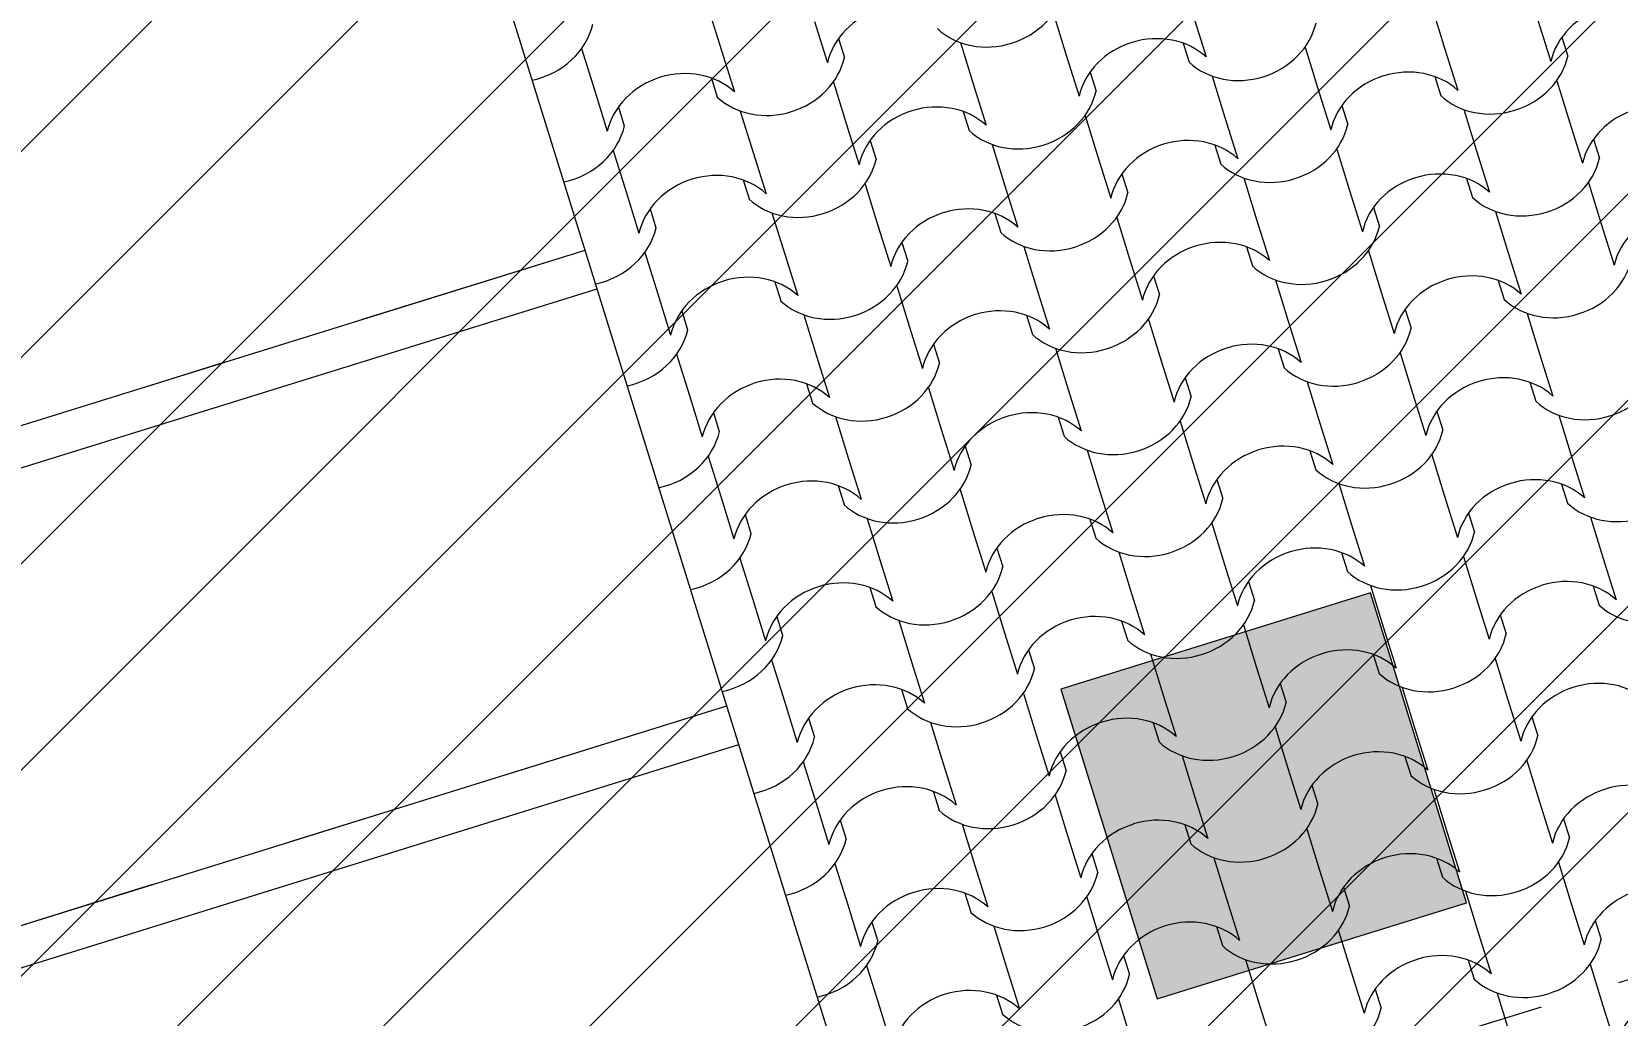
# Model space of a CAD drawing. Header units: metres. Extents: x -111189 to -108577, y -72951 to -72647.
# Drawn here: x -110192.842 to -110190.884, y -72665.292 to -72664.078 of the extents above; entities that cross this region are included whole.
import ezdxf

# ---------------------------------------------------------------- set-up
doc = ezdxf.new("R2010")
doc.units = ezdxf.units.M
doc.header["$MEASUREMENT"] = 0
doc.set_wipeout_variables(frame=1)
for name, pattern in [('Dot & Dashed', [0.670278, 0.3175, -0.176389, 0, -0.176389]), ('OTK - Traço Ponto', [0.2, 0.1, -0.05, 0, -0.05]), ('Wipeout_Contour', [1, 0, -1])]:
    doc.linetypes.add(name, pattern=pattern)
for name, color, linetype in [('00 - Cotas Implantação', 7, 'Continuous'), ('02 - PASSEIOS', 7, 'Continuous'), ('03 - COBERTURA', 7, 'Continuous'), ('03 - LAJES', 7, 'Continuous'), ('05 - VIGA', 7, 'Continuous'), ('13 - IMPLANTAÇÃO (apoio).Layer Apoio', 7, 'Continuous')]:
    doc.layers.add(name, color=color, linetype=linetype)
doc.styles.add('ESTILO_GERADO_2', font='malgunsl.ttf')
doc.dimstyles.new('ESTILO_GERADO__1', dxfattribs={"dimtxt": 0.15, "dimasz": 0.095, "dimexe": 0.18, "dimexo": 0.5, "dimgap": 0, "dimtad": 1, "dimzin": 0, "dimdsep": 46, "dimtxsty": 'ESTILO_GERADO_2', "dimblk": 'ARROWHEAD_2', "dimblk1": 'ARROWHEAD_2', "dimblk2": 'ARROWHEAD_2', "dimcen": 0.09, "dimclrd": 7, "dimclre": 7, "dimclrt": 7, "dimadec": 0, "dimazin": 0, "dimtfac": 1, "dimtdec": 4, "dimtmove": 0, "dimatfit": 3, "dimfxl": 1, "dimtolj": 1, "dimtzin": 0, "dimarcsym": 0})

# ---------------------------------------------------------------- blocks, each defined once
blk = doc.blocks.new('Malha_8_1', base_point=(-111182.45, -72914.5203))
at = {"color": 254, "linetype": 'Wipeout_Contour', "lineweight": 0, "ltscale": 1861428.278801215}
blk.add_wipeout([(-111182.45, -72914.5203), (-111181.1398, -72916.9324), (-111179.283, -72920.3506), (-111178.6992, -72921.4255), (-111173.1932, -72931.5618), (-111171.3979, -72934.867), (-111163.9365, -72948.6033), (-111162.5896, -72948.18), (-111170.1617, -72934.1975), (-111171.9536, -72930.8885), (-111177.4458, -72920.7467), (-111178.0283, -72919.6711), (-111179.8807, -72916.2505), (-111181.0503, -72914.0907)], dxfattribs=at).dxf.layer = '02 - PASSEIOS'
blk = doc.blocks.new('Laje_4_1', base_point=(-111166.6686, -72927.659))
at = {"layer": '03 - LAJES', "color": 7, "linetype": 'Continuous', "lineweight": 13, "flags": 128}
blk.add_lwpolyline([(-111166.6686, -72927.659), (-111166.7874, -72927.2766), (-111167.1694, -72927.3953), (-111167.0505, -72927.7778)], close=True, dxfattribs=at)
blk = doc.blocks.new('Laje_5_1', base_point=(-111166.6686, -72927.659))
at = {"layer": '03 - LAJES', "color": 7, "linetype": 'Continuous', "lineweight": 13, "flags": 128}
blk.add_lwpolyline([(-111166.6686, -72927.659), (-111166.7874, -72927.2766), (-111167.1694, -72927.3953), (-111167.0505, -72927.7778)], close=True, dxfattribs=at)
blk = doc.blocks.new('Laje_6_1', base_point=(-111166.6686, -72927.659))
at = {"layer": '03 - LAJES', "color": 7, "linetype": 'Continuous', "lineweight": 13, "flags": 128}
blk.add_lwpolyline([(-111166.6686, -72927.659), (-111166.7874, -72927.2766), (-111167.1694, -72927.3953), (-111167.0505, -72927.7778)], close=True, dxfattribs=at)
blk = doc.blocks.new('Viga_2_1', base_point=(-111170.0646, -72928.1879))
at = {"layer": '05 - VIGA', "color": 7, "linetype": 'Continuous', "lineweight": 13}
for p, q in [((-111170.0646, -72928.1879), (-111167.5818, -72927.4161)), ((-111170.0498, -72928.2356), (-111167.567, -72927.4638))]:
    blk.add_line(p, q, dxfattribs=at)
at = {"layer": '05 - VIGA', "color": 7, "linetype": 'Dot & Dashed', "lineweight": 13}
blk.add_line((-111170.0646, -72928.1879), (-111167.5818, -72927.4161), dxfattribs=at)
blk = doc.blocks.new('Viga_3_1', base_point=(-111170.2396, -72927.6251))
at = {"layer": '05 - VIGA', "color": 7, "linetype": 'Continuous', "lineweight": 13}
for p, q in [((-111170.2396, -72927.6251), (-111167.7568, -72926.8533)), ((-111170.2248, -72927.6728), (-111167.742, -72926.901))]:
    blk.add_line(p, q, dxfattribs=at)
at = {"layer": '05 - VIGA', "color": 7, "linetype": 'Dot & Dashed', "lineweight": 13}
blk.add_line((-111170.2396, -72927.6251), (-111167.7568, -72926.8533), dxfattribs=at)
blk = doc.blocks.new('*X121', base_point=(-110957.0649, -73026.2797))
at = {"layer": '03 - COBERTURA', "color": 253, "linetype": 'Continuous', "lineweight": 9}
for p, q in [((-111167.6044, -72926.5558), (-111167.5885, -72926.6068)), ((-111167.4737, -72926.5711), (-111167.4578, -72926.6221)), ((-111167.1788, -72926.5614), (-111167.1629, -72926.6124)), ((-111167.0061, -72926.5637), (-111166.9902, -72926.6147)), ((-111166.7112, -72926.554), (-111166.6953, -72926.605)), ((-111166.5805, -72926.5693), (-111166.5646, -72926.6203)), ((-111167.4441, -72926.5921), (-111167.4368, -72926.6156)), ((-111166.5509, -72926.5904), (-111166.5436, -72926.6138)), ((-111167.7612, -72926.6045), (-111167.7453, -72926.6555)), ((-111167.5885, -72926.6068), (-111167.5726, -72926.6578)), ((-111167.2936, -72926.5971), (-111167.2777, -72926.6481)), ((-111167.1629, -72926.6124), (-111167.1471, -72926.6634)), ((-111167.0185, -72926.5978), (-111167.0112, -72926.6212)), ((-111166.868, -72926.6028), (-111166.8522, -72926.6538)), ((-111166.6953, -72926.605), (-111166.6795, -72926.656)), ((-111167.6009, -72926.6409), (-111167.5937, -72926.6643)), ((-111167.4504, -72926.6459), (-111167.4346, -72926.6969)), ((-111167.2777, -72926.6481), (-111167.2619, -72926.6991)), ((-111167.1333, -72926.6335), (-111167.1261, -72926.6569)), ((-111166.9828, -72926.6384), (-111166.967, -72926.6895)), ((-111166.7078, -72926.6391), (-111166.7005, -72926.6626)), ((-111166.5573, -72926.6441), (-111166.5414, -72926.6951)), ((-111167.7453, -72926.6555), (-111167.7295, -72926.7065)), ((-111166.8522, -72926.6538), (-111166.8363, -72926.7048)), ((-111167.7158, -72926.6766), (-111167.7085, -72926.7)), ((-111167.5653, -72926.6816), (-111167.5494, -72926.7326)), ((-111167.2902, -72926.6822), (-111167.2829, -72926.7057)), ((-111167.1397, -72926.6872), (-111167.1238, -72926.7382)), ((-111166.967, -72926.6895), (-111166.9511, -72926.7405)), ((-111166.8226, -72926.6748), (-111166.8153, -72926.6983)), ((-111166.6721, -72926.6798), (-111166.6562, -72926.7308)), ((-111167.4346, -72926.6969), (-111167.4187, -72926.7479)), ((-111166.5414, -72926.6951), (-111166.5255, -72926.7461)), ((-111167.405, -72926.7179), (-111167.3977, -72926.7414)), ((-111167.2545, -72926.7229), (-111167.2386, -72926.7739)), ((-111166.9794, -72926.7236), (-111166.9721, -72926.747)), ((-111166.8289, -72926.7285), (-111166.8131, -72926.7796)), ((-111166.5118, -72926.7161), (-111166.5045, -72926.7396)), ((-111167.7221, -72926.7303), (-111167.7062, -72926.7813)), ((-111167.5494, -72926.7326), (-111167.5335, -72926.7836)), ((-111167.1238, -72926.7382), (-111167.108, -72926.7892)), ((-111166.6562, -72926.7308), (-111166.6404, -72926.7818)), ((-111167.5618, -72926.7667), (-111167.5545, -72926.7901)), ((-111167.0942, -72926.7592), (-111167.0869, -72926.7827)), ((-111166.9437, -72926.7642), (-111166.9279, -72926.8153)), ((-111166.6687, -72926.7649), (-111166.6614, -72926.7883)), ((-111167.7062, -72926.7813), (-111167.6904, -72926.8323)), ((-111167.4113, -72926.7717), (-111167.3955, -72926.8227)), ((-111167.2386, -72926.7739), (-111167.2228, -72926.8249)), ((-111166.8131, -72926.7796), (-111166.7972, -72926.8306)), ((-111166.5182, -72926.7699), (-111166.5023, -72926.8209)), ((-111167.6767, -72926.8024), (-111167.6694, -72926.8258)), ((-111167.5262, -72926.8073), (-111167.5103, -72926.8584)), ((-111167.2511, -72926.808), (-111167.2438, -72926.8315)), ((-111166.7835, -72926.8006), (-111166.7762, -72926.824)), ((-111166.633, -72926.8056), (-111166.6171, -72926.8566)), ((-111167.3955, -72926.8227), (-111167.3796, -72926.8737)), ((-111167.1006, -72926.813), (-111167.0847, -72926.864)), ((-111166.9279, -72926.8153), (-111166.912, -72926.8663)), ((-111166.5023, -72926.8209), (-111166.4864, -72926.8719)), ((-111167.3659, -72926.8437), (-111167.3586, -72926.8671)), ((-111167.683, -72926.8561), (-111167.6671, -72926.9071)), ((-111167.5103, -72926.8584), (-111167.4944, -72926.9094)), ((-111167.2154, -72926.8487), (-111167.1995, -72926.8997)), ((-111167.0847, -72926.864), (-111167.0689, -72926.915)), ((-111166.9403, -72926.8493), (-111166.933, -72926.8728)), ((-111166.7898, -72926.8543), (-111166.774, -72926.9053)), ((-111166.6171, -72926.8566), (-111166.6013, -72926.9076)), ((-111167.0551, -72926.885), (-111167.0478, -72926.9085)), ((-111167.5227, -72926.8925), (-111167.5154, -72926.9159)), ((-111167.3722, -72926.8974), (-111167.3564, -72926.9485)), ((-111167.1995, -72926.8997), (-111167.1837, -72926.9507)), ((-111166.9046, -72926.89), (-111166.8888, -72926.941)), ((-111166.774, -72926.9053), (-111166.7581, -72926.9564)), ((-111166.6296, -72926.8907), (-111166.6223, -72926.9141)), ((-111167.6671, -72926.9071), (-111167.6513, -72926.9581)), ((-111167.6376, -72926.9281), (-111167.6303, -72926.9516)), ((-111167.487, -72926.9331), (-111167.4712, -72926.9841)), ((-111167.212, -72926.9338), (-111167.2047, -72926.9572)), ((-111167.0615, -72926.9388), (-111167.0456, -72926.9898)), ((-111166.8888, -72926.941), (-111166.8729, -72926.9921)), ((-111166.7444, -72926.9264), (-111166.7371, -72926.9498)), ((-111166.5939, -72926.9314), (-111166.578, -72926.9824)), ((-111167.3564, -72926.9485), (-111167.3405, -72926.9995)), ((-111167.6439, -72926.9819), (-111167.628, -72927.0329)), ((-111167.4712, -72926.9841), (-111167.4553, -72927.0352)), ((-111167.3268, -72926.9695), (-111167.3195, -72926.9929)), ((-111167.1763, -72926.9745), (-111167.1604, -72927.0255)), ((-111166.9012, -72926.9751), (-111166.8939, -72926.9986)), ((-111166.7507, -72926.9801), (-111166.7349, -72927.0311)), ((-111166.578, -72926.9824), (-111166.5622, -72927.0334)), ((-111167.0456, -72926.9898), (-111167.0298, -72927.0408)), ((-111167.4836, -72927.0182), (-111167.4763, -72927.0417)), ((-111167.3331, -72927.0232), (-111167.3173, -72927.0742)), ((-111167.016, -72927.0108), (-111167.0087, -72927.0343)), ((-111166.8655, -72927.0158), (-111166.8497, -72927.0668)), ((-111166.5905, -72927.0165), (-111166.5832, -72927.0399)), ((-111167.628, -72927.0329), (-111167.6122, -72927.0839)), ((-111167.1604, -72927.0255), (-111167.1446, -72927.0765)), ((-111166.7349, -72927.0311), (-111166.719, -72927.0822)), ((-111167.5984, -72927.0539), (-111167.5912, -72927.0774)), ((-111167.4479, -72927.0589), (-111167.4321, -72927.1099)), ((-111167.1729, -72927.0596), (-111167.1656, -72927.083)), ((-111166.7053, -72927.0522), (-111166.698, -72927.0756)), ((-111166.5548, -72927.0572), (-111166.5389, -72927.1082)), ((-111167.3173, -72927.0742), (-111167.3014, -72927.1253)), ((-111167.0224, -72927.0646), (-111167.0065, -72927.1156)), ((-111166.8497, -72927.0668), (-111166.8338, -72927.1178)), ((-111167.2877, -72927.0953), (-111167.2804, -72927.1187)), ((-111167.1372, -72927.1003), (-111167.1213, -72927.1513)), ((-111166.8621, -72927.1009), (-111166.8548, -72927.1244)), ((-111167.6048, -72927.1077), (-111167.5889, -72927.1587)), ((-111167.4321, -72927.1099), (-111167.4162, -72927.1609)), ((-111167.0065, -72927.1156), (-111166.9907, -72927.1666)), ((-111166.7116, -72927.1059), (-111166.6958, -72927.1569)), ((-111166.5389, -72927.1082), (-111166.5231, -72927.1592)), ((-111166.9769, -72927.1366), (-111166.9696, -72927.1601)), ((-111167.5889, -72927.1587), (-111167.5731, -72927.2097)), ((-111167.4445, -72927.144), (-111167.4372, -72927.1675)), ((-111167.294, -72927.149), (-111167.2782, -72927.2)), ((-111167.1213, -72927.1513), (-111167.1055, -72927.2023)), ((-111166.8264, -72927.1416), (-111166.8106, -72927.1926)), ((-111166.6958, -72927.1569), (-111166.6799, -72927.2079)), ((-111166.5514, -72927.1423), (-111166.5441, -72927.1657)), ((-111167.5593, -72927.1797), (-111167.5521, -72927.2032)), ((-111166.6662, -72927.178), (-111166.6589, -72927.2014)), ((-111167.4088, -72927.1847), (-111167.393, -72927.2357)), ((-111167.1338, -72927.1854), (-111167.1265, -72927.2088)), ((-111166.9833, -72927.1904), (-111166.9674, -72927.2414)), ((-111166.8106, -72927.1926), (-111166.7947, -72927.2436)), ((-111166.5157, -72927.1829), (-111166.4998, -72927.234)), ((-111167.2782, -72927.2), (-111167.2623, -72927.251)), ((-111167.5657, -72927.2335), (-111167.5498, -72927.2845)), ((-111167.393, -72927.2357), (-111167.3771, -72927.2867)), ((-111167.2486, -72927.2211), (-111167.2413, -72927.2445)), ((-111167.0981, -72927.2261), (-111167.0822, -72927.2771)), ((-111166.823, -72927.2267), (-111166.8157, -72927.2502)), ((-111166.6725, -72927.2317), (-111166.6566, -72927.2827)), ((-111166.4998, -72927.234), (-111166.4839, -72927.285)), ((-111166.9674, -72927.2414), (-111166.9515, -72927.2924)), ((-111167.4054, -72927.2698), (-111167.3981, -72927.2933)), ((-111167.2549, -72927.2748), (-111167.2391, -72927.3258)), ((-111167.0822, -72927.2771), (-111167.0664, -72927.3281)), ((-111166.9378, -72927.2624), (-111166.9305, -72927.2859)), ((-111166.7873, -72927.2674), (-111166.7715, -72927.3184)), ((-111166.5123, -72927.2681), (-111166.505, -72927.2915)), ((-111167.5498, -72927.2845), (-111167.534, -72927.3355)), ((-111166.6566, -72927.2827), (-111166.6408, -72927.3337)), ((-111167.5202, -72927.3055), (-111167.513, -72927.329)), ((-111167.3697, -72927.3105), (-111167.3539, -72927.3615)), ((-111167.0947, -72927.3112), (-111167.0874, -72927.3346)), ((-111166.9442, -72927.3161), (-111166.9283, -72927.3672)), ((-111166.6271, -72927.3037), (-111166.6198, -72927.3272)), ((-111167.2391, -72927.3258), (-111167.2232, -72927.3768)), ((-111166.7715, -72927.3184), (-111166.7556, -72927.3694)), ((-111167.2095, -72927.3469), (-111167.2022, -72927.3703)), ((-111167.059, -72927.3518), (-111167.0431, -72927.4029)), ((-111166.7839, -72927.3525), (-111166.7766, -72927.376)), ((-111167.5266, -72927.3593), (-111167.5107, -72927.4103)), ((-111167.3539, -72927.3615), (-111167.338, -72927.4125)), ((-111166.9283, -72927.3672), (-111166.9124, -72927.4182)), ((-111166.6334, -72927.3575), (-111166.6175, -72927.4085)), ((-111167.3663, -72927.3956), (-111167.359, -72927.4191)), ((-111166.8987, -72927.3882), (-111166.8914, -72927.4116)), ((-111166.7482, -72927.3932), (-111166.7324, -72927.4442)), ((-111167.5107, -72927.4103), (-111167.4949, -72927.4613)), ((-111167.2158, -72927.4006), (-111167.2, -72927.4516)), ((-111167.0431, -72927.4029), (-111167.0273, -72927.4539)), ((-111166.6175, -72927.4085), (-111166.6017, -72927.4595)), ((-111167.4811, -72927.4313), (-111167.4738, -72927.4548)), ((-111166.588, -72927.4295), (-111166.5807, -72927.453)), ((-111167.3306, -72927.4363), (-111167.3148, -72927.4873)), ((-111167.2, -72927.4516), (-111167.1841, -72927.5026)), ((-111167.0556, -72927.4369), (-111167.0483, -72927.4604)), ((-111166.9051, -72927.4419), (-111166.8892, -72927.493)), ((-111166.7324, -72927.4442), (-111166.7165, -72927.4952)), ((-111167.1704, -72927.4726), (-111167.1631, -72927.4961)), ((-111167.4875, -72927.485), (-111167.4716, -72927.5361)), ((-111167.3148, -72927.4873), (-111167.2989, -72927.5383)), ((-111167.0199, -72927.4776), (-111167.004, -72927.5286)), ((-111166.8892, -72927.493), (-111166.8733, -72927.544)), ((-111166.7448, -72927.4783), (-111166.7375, -72927.5017)), ((-111166.5943, -72927.4833), (-111166.5784, -72927.5343)), ((-111167.3272, -72927.5214), (-111167.3199, -72927.5448)), ((-111167.1767, -72927.5264), (-111167.1609, -72927.5774)), ((-111167.004, -72927.5286), (-111166.9882, -72927.5797)), ((-111166.8596, -72927.514), (-111166.8523, -72927.5374)), ((-111166.7091, -72927.519), (-111166.6933, -72927.57)), ((-111167.4716, -72927.5361), (-111167.4558, -72927.5871)), ((-111166.5784, -72927.5343), (-111166.5626, -72927.5853)), ((-111167.442, -72927.5571), (-111167.4347, -72927.5805)), ((-111167.2915, -72927.5621), (-111167.2757, -72927.6131)), ((-111167.0165, -72927.5627), (-111167.0092, -72927.5862)), ((-111166.866, -72927.5677), (-111166.8501, -72927.6187)), ((-111166.6933, -72927.57), (-111166.6774, -72927.621)), ((-111166.5489, -72927.5553), (-111166.5416, -72927.5788)), ((-111167.1609, -72927.5774), (-111167.145, -72927.6284)), ((-111167.4484, -72927.6108), (-111167.4325, -72927.6618)), ((-111167.1313, -72927.5984), (-111167.124, -72927.6219)), ((-111166.9808, -72927.6034), (-111166.9649, -72927.6544)), ((-111166.7057, -72927.6041), (-111166.6984, -72927.6275)), ((-111166.5552, -72927.6091), (-111166.5393, -72927.6601)), ((-111167.2757, -72927.6131), (-111167.2598, -72927.6641)), ((-111166.8501, -72927.6187), (-111166.8342, -72927.6698)), ((-111167.2881, -72927.6472), (-111167.2808, -72927.6706)), ((-111166.8205, -72927.6398), (-111166.8132, -72927.6632)), ((-111166.67, -72927.6448), (-111166.6542, -72927.6958)), ((-111167.4325, -72927.6618), (-111167.4167, -72927.7129)), ((-111167.1376, -72927.6522), (-111167.1218, -72927.7032)), ((-111166.9649, -72927.6544), (-111166.9491, -72927.7054)), ((-111166.5393, -72927.6601), (-111166.5235, -72927.7111)), ((-111167.4029, -72927.6829), (-111167.3956, -72927.7063)), ((-111167.2524, -72927.6879), (-111167.2366, -72927.7389)), ((-111166.9774, -72927.6885), (-111166.9701, -72927.712)), ((-111166.5098, -72927.6811), (-111166.5025, -72927.7046)), ((-111167.1218, -72927.7032), (-111167.1059, -72927.7542)), ((-111166.8269, -72927.6935), (-111166.811, -72927.7445)), ((-111166.6542, -72927.6958), (-111166.6383, -72927.7468)), ((-111167.0922, -72927.7242), (-111167.0849, -72927.7477)), ((-111167.4093, -72927.7366), (-111167.3934, -72927.7876)), ((-111167.2366, -72927.7389), (-111167.2207, -72927.7899)), ((-111166.9417, -72927.7292), (-111166.9258, -72927.7802)), ((-111166.811, -72927.7445), (-111166.7951, -72927.7955)), ((-111166.6666, -72927.7299), (-111166.6593, -72927.7533)), ((-111166.5161, -72927.7349), (-111166.5002, -72927.7859)), ((-111166.7814, -72927.7656), (-111166.7741, -72927.789)), ((-111167.249, -72927.773), (-111167.2417, -72927.7964)), ((-111167.0985, -72927.778), (-111167.0827, -72927.829)), ((-111166.9258, -72927.7802), (-111166.91, -72927.8312)), ((-111166.6309, -72927.7705), (-111166.6151, -72927.8216)), ((-111166.5002, -72927.7859), (-111166.4844, -72927.8369)), ((-111167.3934, -72927.7876), (-111167.3776, -72927.8387))]:
    blk.add_line(p, q, dxfattribs=at)
for centre, major_axis, start_param, end_param in [((-111167.2543, -72926.5209), (0.0878, 0.0273), 3.607672, 5.817106), ((-111166.475, -72926.631), (0.0883, 0.0274), 1.573772, 2.670554), ((-111167.3682, -72926.6328), (0.0883, 0.0274), 1.573772, 2.670554), ((-111166.9436, -72926.5623), (0.0878, 0.0273), 3.607672, 5.817106), ((-111167.8367, -72926.564), (0.0878, 0.0273), 4.608643, 5.817106), ((-111167.058, -72926.6743), (0.0883, 0.0274), 0.471039, 1.56782), ((-111167.0575, -72926.6741), (0.0883, 0.0274), 1.573772, 2.670554), ((-111167.6404, -72926.7174), (0.0883, 0.0274), 0.471039, 1.56782), ((-111167.526, -72926.6054), (0.0878, 0.0273), 3.607672, 5.817106), ((-111166.7472, -72926.7156), (0.0883, 0.0274), 0.471039, 1.56782), ((-111166.6328, -72926.6036), (0.0878, 0.0273), 3.607672, 5.817106), ((-111167.6399, -72926.7172), (0.0883, 0.0274), 1.573772, 2.670554), ((-111166.7467, -72926.7154), (0.0883, 0.0274), 1.573772, 2.670554), ((-111167.3296, -72926.7587), (0.0883, 0.0274), 0.471039, 1.56782), ((-111167.2152, -72926.6467), (0.0878, 0.0273), 3.607672, 5.817106), ((-111167.3291, -72926.7585), (0.0883, 0.0274), 1.573772, 2.670554), ((-111166.4359, -72926.7568), (0.0883, 0.0274), 1.573772, 2.670554), ((-111167.7976, -72926.6898), (0.0878, 0.0273), 4.608643, 5.817106), ((-111166.9045, -72926.6881), (0.0878, 0.0273), 3.607672, 5.817106), ((-111167.0184, -72926.7999), (0.0883, 0.0274), 1.573772, 2.670554), ((-111167.0189, -72926.8), (0.0883, 0.0274), 0.471039, 1.56782), ((-111167.4869, -72926.7312), (0.0878, 0.0273), 3.607672, 5.817106), ((-111166.5937, -72926.7294), (0.0878, 0.0273), 3.607672, 5.817106), ((-111167.6008, -72926.843), (0.0883, 0.0274), 1.573772, 2.670554), ((-111167.6013, -72926.8432), (0.0883, 0.0274), 0.471039, 1.56782), ((-111166.7076, -72926.8412), (0.0883, 0.0274), 1.573772, 2.670554), ((-111166.7081, -72926.8414), (0.0883, 0.0274), 0.471039, 1.56782), ((-111167.1761, -72926.7725), (0.0878, 0.0273), 3.607672, 5.817106), ((-111167.29, -72926.8843), (0.0883, 0.0274), 1.573772, 2.670554), ((-111167.2905, -72926.8845), (0.0883, 0.0274), 0.471039, 1.56782), ((-111166.3968, -72926.8826), (0.0883, 0.0274), 1.573772, 2.670554), ((-111167.7585, -72926.8156), (0.0878, 0.0273), 4.608643, 5.817106), ((-111166.8654, -72926.8139), (0.0878, 0.0273), 3.607672, 5.817106), ((-111166.9798, -72926.9258), (0.0883, 0.0274), 0.471039, 1.56782), ((-111166.9793, -72926.9257), (0.0883, 0.0274), 1.573772, 2.670554), ((-111166.5546, -72926.8552), (0.0878, 0.0273), 3.607672, 5.817106), ((-111167.5622, -72926.9689), (0.0883, 0.0274), 0.471039, 1.56782), ((-111167.4478, -72926.857), (0.0878, 0.0273), 3.607672, 5.817106), ((-111166.669, -72926.9672), (0.0883, 0.0274), 0.471039, 1.56782), ((-111167.5617, -72926.9688), (0.0883, 0.0274), 1.573772, 2.670554), ((-111166.6685, -72926.967), (0.0883, 0.0274), 1.573772, 2.670554), ((-111167.2514, -72927.0103), (0.0883, 0.0274), 0.471039, 1.56782), ((-111167.137, -72926.8983), (0.0878, 0.0273), 3.607672, 5.817106), ((-111167.2509, -72927.0101), (0.0883, 0.0274), 1.573772, 2.670554), ((-111167.7194, -72926.9414), (0.0878, 0.0273), 4.608643, 5.817106), ((-111166.9407, -72927.0516), (0.0883, 0.0274), 0.471039, 1.56782), ((-111166.8263, -72926.9396), (0.0878, 0.0273), 3.607672, 5.817106), ((-111166.9402, -72927.0515), (0.0883, 0.0274), 1.573772, 2.670554), ((-111167.4087, -72926.9827), (0.0878, 0.0273), 3.607672, 5.817106), ((-111166.5155, -72926.981), (0.0878, 0.0273), 3.607672, 5.817106), ((-111167.5226, -72927.0946), (0.0883, 0.0274), 1.573772, 2.670554), ((-111167.5231, -72927.0947), (0.0883, 0.0274), 0.471039, 1.56782), ((-111166.6294, -72927.0928), (0.0883, 0.0274), 1.573772, 2.670554), ((-111166.6299, -72927.093), (0.0883, 0.0274), 0.471039, 1.56782), ((-111167.0979, -72927.0241), (0.0878, 0.0273), 3.607672, 5.817106), ((-111167.2118, -72927.1359), (0.0883, 0.0274), 1.573772, 2.670554), ((-111167.2123, -72927.1361), (0.0883, 0.0274), 0.471039, 1.56782), ((-111167.6803, -72927.0672), (0.0878, 0.0273), 4.608643, 5.817106), ((-111166.7871, -72927.0654), (0.0878, 0.0273), 3.607672, 5.817106), ((-111166.9011, -72927.1773), (0.0883, 0.0274), 1.573772, 2.670554), ((-111166.9016, -72927.1774), (0.0883, 0.0274), 0.471039, 1.56782), ((-111167.3696, -72927.1085), (0.0878, 0.0273), 3.607672, 5.817106), ((-111166.4764, -72927.1068), (0.0878, 0.0273), 3.607672, 5.817106), ((-111167.484, -72927.2205), (0.0883, 0.0274), 0.471039, 1.56782), ((-111166.5908, -72927.2188), (0.0883, 0.0274), 0.471039, 1.56782), ((-111167.4835, -72927.2204), (0.0883, 0.0274), 1.573772, 2.670554), ((-111167.0588, -72927.1499), (0.0878, 0.0273), 3.607672, 5.817106), ((-111166.5903, -72927.2186), (0.0883, 0.0274), 1.573772, 2.670554), ((-111167.1732, -72927.2619), (0.0883, 0.0274), 0.471039, 1.56782), ((-111167.1727, -72927.2617), (0.0883, 0.0274), 1.573772, 2.670554), ((-111167.6412, -72927.193), (0.0878, 0.0273), 4.608643, 5.817106), ((-111166.8625, -72927.3032), (0.0883, 0.0274), 0.471039, 1.56782), ((-111166.748, -72927.1912), (0.0878, 0.0273), 3.607672, 5.817106), ((-111166.862, -72927.303), (0.0883, 0.0274), 1.573772, 2.670554), ((-111167.3305, -72927.2343), (0.0878, 0.0273), 3.607672, 5.817106), ((-111166.5517, -72927.3445), (0.0883, 0.0274), 0.471039, 1.56782), ((-111166.4373, -72927.2326), (0.0878, 0.0273), 3.607672, 5.817106), ((-111167.4444, -72927.3461), (0.0883, 0.0274), 1.573772, 2.670554), ((-111167.4449, -72927.3463), (0.0883, 0.0274), 0.471039, 1.56782), ((-111166.5512, -72927.3444), (0.0883, 0.0274), 1.573772, 2.670554), ((-111167.0197, -72927.2757), (0.0878, 0.0273), 3.607672, 5.817106), ((-111167.1336, -72927.3875), (0.0883, 0.0274), 1.573772, 2.670554), ((-111167.1341, -72927.3877), (0.0883, 0.0274), 0.471039, 1.56782), ((-111167.6021, -72927.3188), (0.0878, 0.0273), 4.608643, 5.817106), ((-111166.7089, -72927.317), (0.0878, 0.0273), 3.607672, 5.817106), ((-111166.8228, -72927.4288), (0.0883, 0.0274), 1.573772, 2.670554), ((-111166.8234, -72927.429), (0.0883, 0.0274), 0.471039, 1.56782), ((-111167.2914, -72927.3601), (0.0878, 0.0273), 3.607672, 5.817106), ((-111167.4053, -72927.4719), (0.0883, 0.0274), 1.573772, 2.670554), ((-111167.4058, -72927.4721), (0.0883, 0.0274), 0.471039, 1.56782), ((-111166.5121, -72927.4702), (0.0883, 0.0274), 1.573772, 2.670554), ((-111166.5126, -72927.4703), (0.0883, 0.0274), 0.471039, 1.56782), ((-111166.9806, -72927.4015), (0.0878, 0.0273), 3.607672, 5.817106), ((-111167.095, -72927.5134), (0.0883, 0.0274), 0.471039, 1.56782), ((-111167.0945, -72927.5133), (0.0883, 0.0274), 1.573772, 2.670554), ((-111166.6698, -72927.4428), (0.0878, 0.0273), 3.607672, 5.817106), ((-111167.563, -72927.4446), (0.0878, 0.0273), 4.608643, 5.817106), ((-111166.7843, -72927.5548), (0.0883, 0.0274), 0.471039, 1.56782), ((-111166.7837, -72927.5546), (0.0883, 0.0274), 1.573772, 2.670554), ((-111167.3667, -72927.5979), (0.0883, 0.0274), 0.471039, 1.56782), ((-111167.2523, -72927.4859), (0.0878, 0.0273), 3.607672, 5.817106), ((-111166.4735, -72927.5961), (0.0883, 0.0274), 0.471039, 1.56782), ((-111167.3662, -72927.5977), (0.0883, 0.0274), 1.573772, 2.670554), ((-111166.473, -72927.596), (0.0883, 0.0274), 1.573772, 2.670554), ((-111167.0559, -72927.6392), (0.0883, 0.0274), 0.471039, 1.56782), ((-111166.9415, -72927.5272), (0.0878, 0.0273), 3.607672, 5.817106), ((-111167.0554, -72927.6391), (0.0883, 0.0274), 1.573772, 2.670554), ((-111167.5239, -72927.5704), (0.0878, 0.0273), 4.608643, 5.817106), ((-111166.6307, -72927.5686), (0.0878, 0.0273), 3.607672, 5.817106), ((-111166.7446, -72927.6804), (0.0883, 0.0274), 1.573772, 2.670554), ((-111166.7452, -72927.6806), (0.0883, 0.0274), 0.471039, 1.56782), ((-111167.2132, -72927.6117), (0.0878, 0.0273), 3.607672, 5.817106), ((-111167.3271, -72927.7235), (0.0883, 0.0274), 1.573772, 2.670554), ((-111167.3276, -72927.7237), (0.0883, 0.0274), 0.471039, 1.56782), ((-111166.4339, -72927.7217), (0.0883, 0.0274), 1.573772, 2.670554), ((-111166.9024, -72927.653), (0.0878, 0.0273), 3.607672, 5.817106), ((-111167.0163, -72927.7649), (0.0883, 0.0274), 1.573772, 2.670554), ((-111167.0168, -72927.765), (0.0883, 0.0274), 0.471039, 1.56782), ((-111167.4848, -72927.6961), (0.0878, 0.0273), 4.608643, 5.817106), ((-111166.5916, -72927.6944), (0.0878, 0.0273), 3.607672, 5.817106), ((-111166.7061, -72927.8064), (0.0883, 0.0274), 0.471039, 1.56782), ((-111167.174, -72927.7375), (0.0878, 0.0273), 3.607672, 5.817106), ((-111166.7055, -72927.8062), (0.0883, 0.0274), 1.573772, 2.670554), ((-111167.2885, -72927.8495), (0.0883, 0.0274), 0.471039, 1.56782), ((-111167.288, -72927.8493), (0.0883, 0.0274), 1.573772, 2.670554), ((-111166.3948, -72927.8475), (0.0883, 0.0274), 1.573772, 2.670554), ((-111166.8633, -72927.7788), (0.0878, 0.0273), 3.607672, 5.817106)]:
    blk.add_ellipse(centre, major_axis=major_axis, ratio=0.876216, start_param=start_param, end_param=end_param, dxfattribs=at)
blk = doc.blocks.new('Cobertura_2_1', base_point=(-111162.6239, -72921.6369))
at = {"layer": '03 - COBERTURA', "color": 7, "linetype": 'Continuous', "lineweight": 13, "flags": 128}
blk.add_lwpolyline([(-111167.2099, -72928.6127), (-111168.0856, -72925.7957)], dxfattribs=at)
at = {"layer": '03 - COBERTURA', "color": 7, "linetype": 'Continuous', "lineweight": 13}
blk.add_blockref('*X121', (-110957.0649, -73026.2797), dxfattribs=at)
blk = doc.blocks.new('ARROWHEAD_2')
at = {"color": 0, "linetype": 'Continuous', "lineweight": 0}
for p, q in [((-0.378, -0.655), (0.378, 0.655)), ((0, 0), (-1, 0))]:
    blk.add_line(p, q, dxfattribs=at)
blk = doc.blocks.new('*D3284')
at = {"layer": '00 - Cotas Implantação', "color": 7, "linetype": 'Continuous', "lineweight": -2, "transparency": 16777216}
for p, q in [((-110184.528, -72663.8002), (-110184.1354, -72665.063)), ((-110184.2796, -72664.9193), (-110188.7413, -72666.3063)), ((-110193.5498, -72667.8011), (-110189.089, -72666.4144)), ((-110193.9785, -72666.7419), (-110193.5871, -72668.0012))]:
    blk.add_line(p, q, dxfattribs=at)
at = {"layer": 'Defpoints', "color": 0, "linetype": 'Continuous', "transparency": 16777216}
for p in [(-110184.6764, -72663.3228), (-110194.127, -72666.2645), (-110193.6405, -72667.8293)]:
    blk.add_point(p, dxfattribs=at)
at = {"layer": '00 - Cotas Implantação', "color": 7, "linetype": 'Continuous', "lineweight": -2, "transparency": 16777216, "xscale": 0.095, "yscale": 0.095, "zscale": 0.095}
for p, rotation in [((-110184.1889, -72664.8911), 17.26855362301489), ((-110193.6405, -72667.8293), 197.2685536230149)]:
    blk.add_blockref('ARROWHEAD_2', p, dxfattribs=dict(at, rotation=rotation))
at = {"layer": '00 - Cotas Implantação', "color": 7, "linetype": 'Continuous', "lineweight": 5, "transparency": 16777216, "insert": (-110188.9151, -72666.3603), "char_height": 0.15, "attachment_point": 5, "rotation": 17.2686, "style": 'ESTILO_GERADO_2'}
blk.add_mtext('\\A1;9.90', dxfattribs=at)

msp = doc.modelspace()

# ---------------------------------------------------------------- block references
at = {"layer": '02 - PASSEIOS', "color": 7, "lineweight": 13}
msp.add_blockref('Malha_8_1', (-110206.8514, -72652.0145), dxfattribs=at)

# ---------------------------------------------------------------- next in the draw order: hatches: boundary and pattern name
h = msp.add_hatch(color=255)
h.dxf.hatch_style = 1
h.paths.add_polyline_path([(-110191.1888, -72664.7707), (-110191.5708, -72664.8895), (-110191.4519, -72665.2719), (-110191.07, -72665.1532), (-110191.1888, -72664.7707)], is_closed=False)
at = {"layer": '13 - IMPLANTAÇÃO (apoio).Layer Apoio', "linetype": 'Continuous', "lineweight": 13}
h = msp.add_hatch(dxfattribs=at)
h.set_pattern_fill('MASONRY_BLOCK_0001', color=134, style=0, pattern_type=2)
h.set_pattern_definition([(45, (-110190.99825, -72660.07814), (-0.1272792, 0.1272792), [])])
h.paths.add_polyline_path([(-110197.3213, -72656.8339), (-110195.7629, -72661.8473), (-110195.5233, -72661.7728), (-110194.1281, -72666.2609), (-110184.6752, -72663.3224), (-110187.6288, -72653.8209)])

# ---------------------------------------------------------------- next in the draw order: linework, layer by layer
at = {"layer": '13 - IMPLANTAÇÃO (apoio).Layer Apoio', "color": 134, "linetype": 'OTK - Traço Ponto', "lineweight": 13, "flags": 128}
msp.add_lwpolyline([(-110197.3213, -72656.8339), (-110195.7629, -72661.8473), (-110195.5233, -72661.7728), (-110194.1281, -72666.2609), (-110184.6752, -72663.3224), (-110187.6288, -72653.8209)], close=True, dxfattribs=at)

# ---------------------------------------------------------------- next in the draw order: block references
at = {"layer": '03 - COBERTURA', "color": 7, "linetype": 'Continuous', "lineweight": 13}
msp.add_blockref('Cobertura_2_1', (-110187.0253, -72659.1311), dxfattribs=at)
at = {"layer": '03 - LAJES', "color": 7, "linetype": 'Continuous', "lineweight": 13}
for name in ['Laje_4_1', 'Laje_5_1', 'Laje_6_1']:
    msp.add_blockref(name, (-110191.07, -72665.1532), dxfattribs=at)
at = {"layer": '05 - VIGA', "color": 7, "lineweight": 13}
for name, p in [('Viga_3_1', (-110194.641, -72665.1192)), ('Viga_2_1', (-110194.4661, -72665.682))]:
    msp.add_blockref(name, p, dxfattribs=at)

# ---------------------------------------------------------------- next in the draw order: dimensions: what is measured, and where the dimension line sits
at = {"layer": '00 - Cotas Implantação', "color": 7, "linetype": 'Continuous', "lineweight": 5}
dim = msp.add_linear_dim(base=(-110193.6405, -72667.8293), p1=(-110184.6764, -72663.3228), p2=(-110194.127, -72666.2645), angle=197.2686, dimstyle='ESTILO_GERADO__1', dxfattribs=at)
dim.commit()
dim.dimension.update_dxf_attribs({"geometry": '*D3284', "text_midpoint": (-110188.9151, -72666.3603), "dimtype": 160, "text_rotation": 17.2686})

doc.saveas('drawing.dxf')
